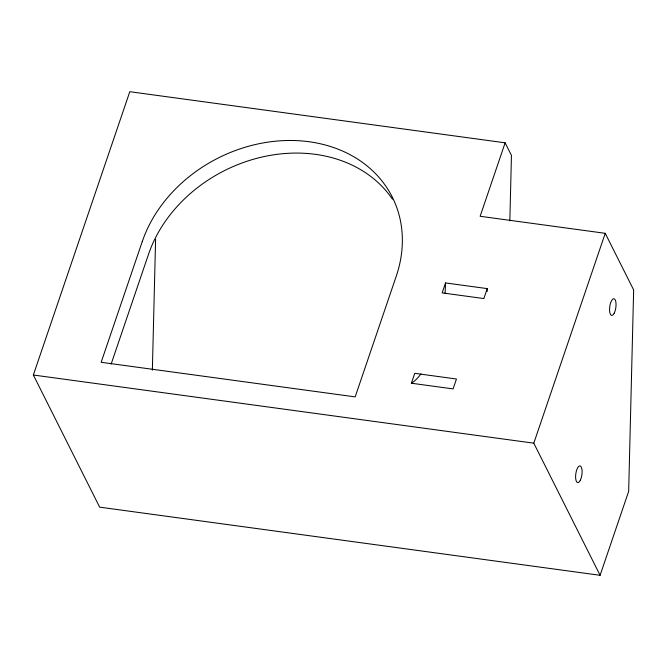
<?xml version="1.0" encoding="UTF-8"?>
<svg xmlns="http://www.w3.org/2000/svg" width="667" height="667" viewBox="0 0 667 667"><rect width="100%" height="100%" fill="white"/><g stroke="black" fill="none" stroke-linecap="round" stroke-linejoin="round"><path stroke-width="1" d="M152.359 370.21L155.603 239.32M509.83 220.919L511.456 155.419L505.136 142.821L129.798 91.704L33.35 375.012L99.65 507.153L600.092 575.296L628.664 491.354L633.65 289.937L605.236 233.317L480.132 216.275L505.136 142.821M111.139 364.082L148.549 254.202A137.71 113.073 -26.6 0 1 262.615 156.895A137.71 113.073 -26.6 0 1 392.446 199.191M411.389 383.225L414.757 373.328L456.461 379.006L453.093 388.903L411.389 383.225A82.75 30.248 -82.2 0 0 420.977 373.862M445.539 282.933L442.146 292.88L483.85 298.566L487.235 288.611L445.539 282.933A82.75 30.248 -82.2 0 1 445.031 293.58M600.092 575.296L533.8 443.171L605.236 233.317M33.35 375.012L533.8 443.171M487.235 288.611A82.75 30.248 -82.2 0 1 487.16 291.487M142.238 241.621L101.151 362.289L355.169 396.882L396.248 276.213A137.71 113.073 -26.6 0 0 309.129 141.746A137.71 113.073 -26.6 0 0 142.238 241.621M614.249 313.098A8.429 3.085 -82.2 0 0 614.599 299.049A8.429 3.085 -82.2 0 0 609.546 309.121A8.429 3.085 -82.2 0 0 614.249 313.098M580.307 480.273A8.429 3.085 -82.2 0 0 580.649 466.216A8.429 3.085 -82.2 0 0 575.596 476.288A8.429 3.085 -82.2 0 0 580.307 480.273"/></g></svg>
